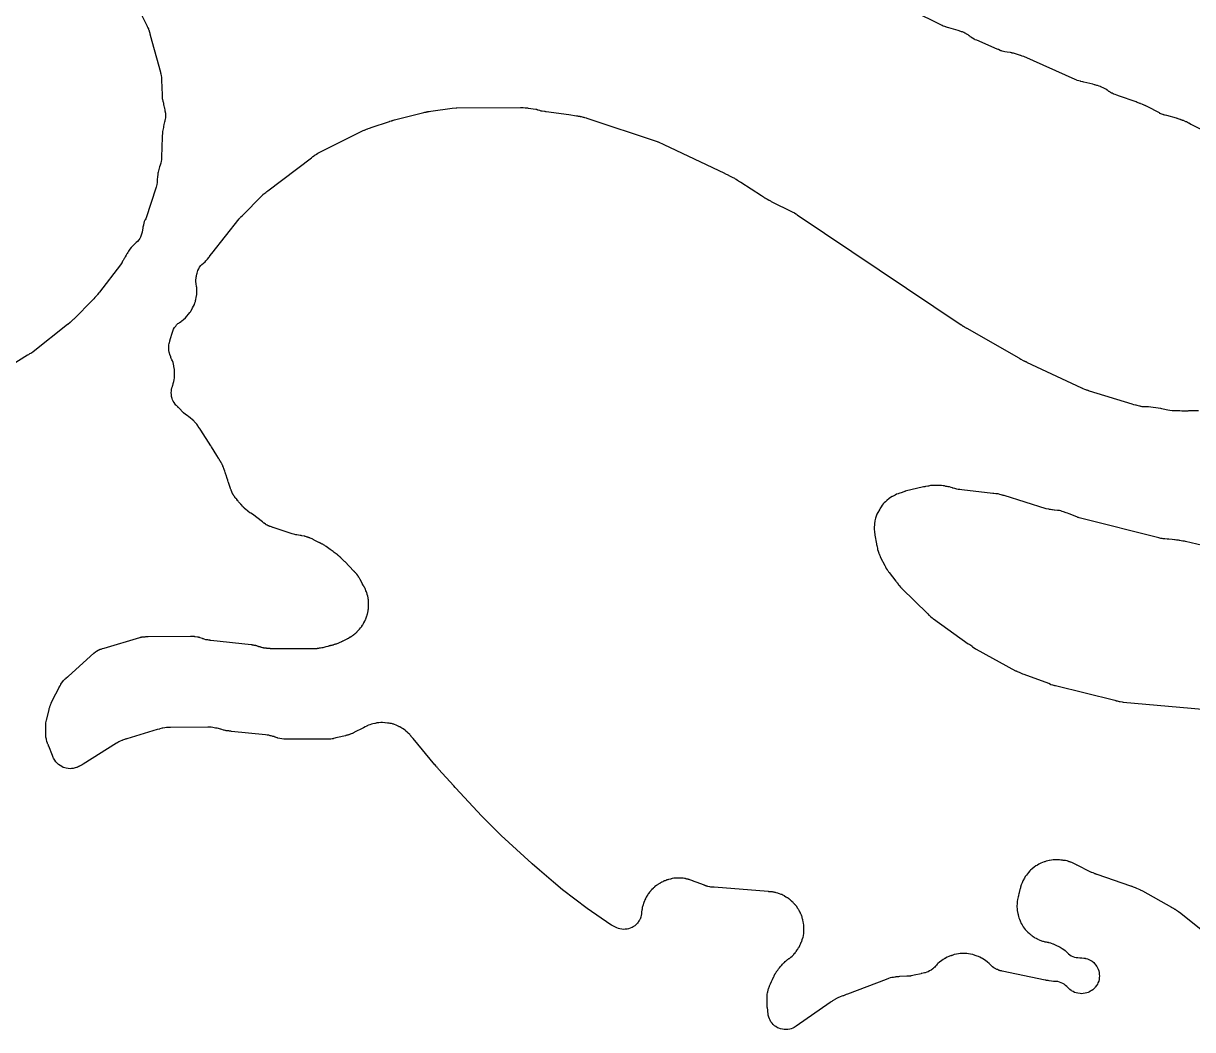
# Model space of a CAD drawing. Header units: millimetres. Extents: x 0 to 300, y 0 to 300.
# Drawn here: x 71.3 to 150, y 142.5 to 210.2 of the extents above; entities that cross this region are included whole.
import ezdxf

# ---------------------------------------------------------------- set-up
doc = ezdxf.new("R2010")
doc.units = ezdxf.units.MM
doc.layers.add('CUT', color=7, linetype='CONTINUOUS')

msp = doc.modelspace()

# ---------------------------------------------------------------- linework, layer by layer
at = {"layer": 'CUT'}
for points in [[(78.43, 212.5), (79.62, 210.07), (79.63, 210.06), (79.64, 210.05), (79.66, 210), (79.67, 209.97), (79.68, 209.95), (79.68, 209.94), (79.71, 209.88), (79.72, 209.85), (79.73, 209.83), (79.74, 209.81), (79.79, 209.66), (79.79, 209.65), (79.79, 209.63), (79.8, 209.62), (79.8, 209.6), (79.81, 209.58), (79.81, 209.57), (79.82, 209.52), (79.83, 209.49), (79.84, 209.46), (80.52, 206.96), (80.52, 206.95), (80.53, 206.92), (80.54, 206.85), (80.58, 206.71), (80.59, 206.62), (80.6, 206.47), (80.6, 206.42), (80.64, 205.44), (80.64, 205.37), (80.65, 205.2), (80.66, 205.13), (80.69, 205.01), (80.69, 204.98), (80.7, 204.96), (80.72, 204.85), (80.72, 204.84), (80.73, 204.83), (80.73, 204.81), (80.74, 204.77), (80.75, 204.73), (80.76, 204.72), (80.76, 204.7), (80.78, 204.6), (80.79, 204.56), (80.83, 204.39), (80.83, 204.36), (80.86, 204.21), (80.87, 204.07), (80.87, 204.05), (80.86, 203.91), (80.84, 203.78), (80.83, 203.73), (80.82, 203.71), (80.81, 203.65), (80.8, 203.62), (80.78, 203.54), (80.78, 203.53), (80.76, 203.45), (80.73, 203.31), (80.73, 203.26), (80.73, 203.24), (80.69, 203.06), (80.67, 202.96), (80.67, 202.87), (80.67, 202.85), (80.67, 202.83), (80.65, 202.68), (80.64, 202.59), (80.6, 201.25), (80.6, 201.21), (80.6, 201.18), (80.59, 201.06), (80.58, 200.96), (80.55, 200.84), (80.5, 200.7), (80.5, 200.69), (80.49, 200.66), (80.46, 200.58), (80.41, 200.42), (80.37, 200.24), (80.36, 200.17), (80.35, 200.11), (80.35, 200.1), (80.34, 200.04), (80.33, 199.94), (80.32, 199.9), (80.31, 199.75), (80.31, 199.67), (80.31, 199.62), (80.31, 199.54), (80.28, 199.4), (80.24, 199.22), (80.23, 199.21), (79.53, 197.09), (79.49, 197.01), (79.48, 197), (79.44, 196.9), (79.41, 196.79), (79.39, 196.69), (79.39, 196.67), (79.35, 196.52), (79.34, 196.48), (79.31, 196.33), (79.3, 196.21), (79.3, 196.2), (79.28, 196.12), (79.23, 195.98), (79.18, 195.85), (79.14, 195.77), (79.06, 195.67), (78.97, 195.56), (78.9, 195.49), (78.81, 195.41), (78.8, 195.41), (78.76, 195.36), (78.72, 195.32), (78.61, 195.2), (78.56, 195.15), (78.47, 195.04), (78.37, 194.9), (78.33, 194.82), (78.32, 194.82), (78.28, 194.75), (78.26, 194.72), (78.24, 194.68), (78.22, 194.65), (78.15, 194.53), (78.12, 194.47), (78.1, 194.44), (78.09, 194.42), (78.04, 194.33), (78.01, 194.28), (77.99, 194.25), (77.98, 194.23), (77.94, 194.16), (77.94, 194.15), (77.92, 194.12), (77.84, 194), (76.42, 192.14), (76.39, 192.11), (76.38, 192.1), (76.29, 192), (76.26, 191.95), (76.21, 191.9), (76.15, 191.84), (76.1, 191.78), (76.03, 191.7), (75.97, 191.64), (74.69, 190.34), (74.65, 190.3), (74.6, 190.26), (74.56, 190.22), (74.54, 190.2), (74.53, 190.19), (74.5, 190.16), (74.45, 190.11), (74.29, 189.98), (74.27, 189.97), (71.96, 188.14), (71.84, 188.05), (71.72, 187.99), (71.64, 187.94), (71.58, 187.9), (69.32, 186.5)], [(151.26, 202.76), (149.91, 203.43), (149.88, 203.45), (149.85, 203.47), (149.75, 203.53), (149.72, 203.54), (149.71, 203.55), (149.65, 203.57), (149.59, 203.61), (149.57, 203.62), (149.55, 203.63), (149.39, 203.7), (149.36, 203.71), (149.34, 203.72), (149.31, 203.72), (149.29, 203.73), (149.28, 203.74), (149.22, 203.76), (149.21, 203.76), (149.19, 203.77), (149.17, 203.78), (149.16, 203.78), (149.03, 203.83), (148.98, 203.84), (148.95, 203.85), (148.92, 203.86), (148.91, 203.86), (148.26, 204.05), (148.16, 204.08), (148.14, 204.08), (148.06, 204.1), (148.05, 204.1), (148.02, 204.11), (147.99, 204.12), (147.93, 204.14), (147.8, 204.19), (147.79, 204.2), (147.76, 204.22), (146.94, 204.65), (146.85, 204.69), (146.83, 204.7), (146.81, 204.71), (146.79, 204.72), (146.78, 204.72), (146.7, 204.76), (146.63, 204.79), (146.6, 204.81), (146.5, 204.84), (146.49, 204.85), (146.44, 204.86), (146.4, 204.88), (146.33, 204.91), (146.29, 204.92), (146.26, 204.93), (146.19, 204.96), (145.01, 205.38), (144.96, 205.39), (144.9, 205.42), (144.79, 205.47), (144.69, 205.49), (144.67, 205.5), (144.66, 205.5), (144.59, 205.54), (144.56, 205.55), (144.54, 205.56), (144.53, 205.56), (144.48, 205.59), (144.46, 205.61), (144.43, 205.63), (144.42, 205.64), (144.39, 205.66), (144.38, 205.66), (144.36, 205.67), (144.34, 205.69), (144.33, 205.69), (144.32, 205.7), (144.26, 205.75), (144.25, 205.75), (144.22, 205.78), (144.15, 205.82), (144.11, 205.84), (144.07, 205.87), (143.97, 205.92), (143.92, 205.94), (143.9, 205.95), (143.88, 205.96), (143.83, 205.98), (143.8, 206), (143.7, 206.03), (143.6, 206.06), (143.56, 206.06), (143.41, 206.11), (143.39, 206.12), (143.29, 206.15), (142.67, 206.3), (142.6, 206.31), (142.48, 206.34), (142.45, 206.35), (142.44, 206.35), (142.35, 206.38), (142.24, 206.41), (142.2, 206.42), (142.1, 206.47), (138.63, 208.01), (138.52, 208.05), (138.49, 208.06), (138.43, 208.08), (138.41, 208.09), (138.22, 208.15), (138.08, 208.2), (137.95, 208.24), (137.9, 208.25), (137.89, 208.25), (137.87, 208.25), (137.86, 208.25), (137.83, 208.26), (137.82, 208.26), (137.75, 208.28), (137.51, 208.31), (137.36, 208.34), (137.28, 208.36), (137.27, 208.36), (137.17, 208.38), (137.14, 208.39), (137.11, 208.4), (137.1, 208.4), (137.09, 208.41), (137.05, 208.43), (136.94, 208.48), (136.91, 208.49), (136.84, 208.52), (135.47, 209.11), (135.37, 209.15), (135.33, 209.17), (135.31, 209.18), (135.29, 209.19), (135.19, 209.25), (135.08, 209.32), (135.06, 209.33), (135.02, 209.37), (134.98, 209.4), (134.96, 209.41), (134.9, 209.47), (134.81, 209.52), (134.79, 209.53), (134.74, 209.56), (134.7, 209.58), (134.68, 209.59), (134.66, 209.6), (134.6, 209.63), (134.5, 209.67), (134.45, 209.69), (134.4, 209.71), (134.23, 209.76), (134.21, 209.77), (134.06, 209.82), (133.59, 209.94), (133.5, 209.97), (133.44, 209.99), (133.4, 210.01), (133.39, 210.01), (133.37, 210.02), (133.32, 210.04), (133.23, 210.07), (133.22, 210.07), (133.14, 210.11), (126.93, 213.21)], [(150.8, 149.02), (149.2, 150.31), (149.12, 150.37), (149.1, 150.38), (149.09, 150.39), (149.04, 150.43), (148.99, 150.47), (148.92, 150.52), (148.86, 150.56), (148.84, 150.57), (148.83, 150.58), (148.81, 150.59), (148.79, 150.6), (148.78, 150.6), (148.76, 150.62), (148.75, 150.62), (148.71, 150.64), (148.68, 150.66), (148.66, 150.67), (148.63, 150.69), (148.61, 150.7), (148.59, 150.71), (146.64, 151.81), (146.5, 151.88), (146.46, 151.9), (146.36, 151.95), (146.25, 152), (146.15, 152.04), (146.08, 152.07), (146.02, 152.09), (146.01, 152.09), (145.98, 152.1), (145.94, 152.12), (145.91, 152.13), (145.87, 152.15), (145.86, 152.15), (145.84, 152.16), (143.57, 152.93), (143.56, 152.93), (143.5, 152.95), (143.47, 152.96), (143.46, 152.97), (143.41, 152.99), (143.4, 153), (143.34, 153.02), (143.31, 153.04), (143.21, 153.07), (143.2, 153.07), (143.1, 153.12), (142.22, 153.57), (142.21, 153.57), (142.19, 153.58), (142.09, 153.64), (141.97, 153.69), (141.86, 153.74), (141.78, 153.77), (141.76, 153.78), (141.75, 153.78), (141.69, 153.8), (141.66, 153.81), (141.65, 153.82), (141.55, 153.85), (141.44, 153.87), (141.42, 153.87), (141.37, 153.88), (141.33, 153.88), (141.31, 153.88), (141.3, 153.88), (141.29, 153.88), (141.25, 153.9), (141.14, 153.91), (141.03, 153.92), (140.97, 153.92), (140.91, 153.92), (140.89, 153.92), (140.81, 153.93), (140.75, 153.93), (140.74, 153.93), (140.62, 153.92), (140.5, 153.9), (140.36, 153.87), (140.35, 153.87), (140.25, 153.86), (140.14, 153.83), (140.05, 153.8), (140.04, 153.8), (140.01, 153.79), (139.9, 153.75), (139.78, 153.7), (139.66, 153.64), (139.55, 153.57), (139.51, 153.55), (139.44, 153.51), (139.34, 153.44), (139.19, 153.32), (139.09, 153.23), (139.05, 153.19), (138.95, 153.08), (138.81, 152.9), (138.74, 152.8), (138.69, 152.7), (138.68, 152.69), (138.58, 152.51), (138.52, 152.38), (138.47, 152.25), (138.42, 152.08), (138.41, 152.03), (138.39, 151.97), (138.39, 151.96), (138.38, 151.93), (138.33, 151.72), (138.33, 151.71), (138.3, 151.63), (138.28, 151.54), (138.27, 151.47), (138.26, 151.45), (138.25, 151.43), (138.21, 151.26), (138.19, 151.12), (138.18, 151.02), (138.18, 150.98), (138.18, 150.96), (138.17, 150.82), (138.17, 150.76), (138.17, 150.75), (138.18, 150.63), (138.19, 150.51), (138.23, 150.31), (138.24, 150.28), (138.25, 150.26), (138.25, 150.23), (138.28, 150.11), (138.31, 150.02), (138.33, 149.98), (138.34, 149.93), (138.39, 149.81), (138.47, 149.64), (138.52, 149.55), (138.55, 149.5), (138.58, 149.46), (138.6, 149.42), (138.67, 149.32), (138.74, 149.23), (138.84, 149.12), (138.91, 149.05), (139.01, 148.96), (139.12, 148.88), (139.16, 148.84), (139.21, 148.8), (139.34, 148.71), (139.39, 148.68), (139.47, 148.64), (139.49, 148.63), (139.55, 148.6), (139.57, 148.59), (139.67, 148.54), (139.83, 148.47), (139.89, 148.45), (139.95, 148.44), (140.01, 148.42), (140.06, 148.41), (140.11, 148.4), (140.14, 148.4), (140.2, 148.39), (140.21, 148.39), (140.22, 148.38), (140.23, 148.38), (140.24, 148.38), (140.26, 148.37), (140.28, 148.37), (140.29, 148.37), (140.29, 148.36), (140.3, 148.36), (140.34, 148.35), (140.45, 148.33), (140.46, 148.32), (140.47, 148.32), (140.48, 148.32), (140.49, 148.31), (140.59, 148.27), (140.61, 148.26), (140.65, 148.25), (140.74, 148.21), (140.75, 148.2), (141.09, 148.04), (141.23, 147.96), (141.33, 147.89), (141.42, 147.82), (141.55, 147.68), (141.64, 147.6), (141.73, 147.53), (141.83, 147.47), (141.94, 147.42), (142.05, 147.38), (142.17, 147.35), (142.28, 147.34), (142.4, 147.33), (142.54, 147.33), (142.67, 147.31), (142.78, 147.3), (142.8, 147.29), (142.82, 147.29), (142.92, 147.25), (143.05, 147.2), (143.14, 147.15), (143.23, 147.09), (143.34, 147.01), (143.4, 146.95), (143.47, 146.86), (143.56, 146.74), (143.6, 146.66), (143.64, 146.56), (143.68, 146.44), (143.71, 146.33), (143.72, 146.21), (143.73, 146.11), (143.72, 145.98), (143.7, 145.86), (143.68, 145.76), (143.63, 145.64), (143.59, 145.55), (143.53, 145.46), (143.45, 145.34), (143.42, 145.31), (143.38, 145.27), (143.37, 145.26), (143.28, 145.18), (143.27, 145.17), (143.25, 145.15), (143.21, 145.13), (143.2, 145.13), (143.19, 145.12), (143.18, 145.12), (143.13, 145.09), (143.09, 145.07), (143.08, 145.06), (143.05, 145.04), (143.03, 145.03), (143.01, 145.02), (142.98, 145), (142.97, 145), (142.89, 144.97), (142.76, 144.94), (142.63, 144.92), (142.52, 144.91), (142.42, 144.92), (142.28, 144.94), (142.16, 144.97), (142.06, 145), (141.96, 145.05), (141.85, 145.11), (141.83, 145.12), (141.74, 145.19), (141.64, 145.29), (141.54, 145.39), (141.45, 145.47), (141.36, 145.54), (141.26, 145.6), (141.15, 145.65), (141.04, 145.69), (140.92, 145.72), (140.81, 145.73), (140.69, 145.74), (140.63, 145.74), (140.5, 145.75), (140.35, 145.77), (140.27, 145.79), (140.24, 145.79), (140.23, 145.79), (140.2, 145.8), (140.17, 145.8), (140.12, 145.81), (140.08, 145.82), (140.07, 145.82), (137.19, 146.42), (137.13, 146.44), (137.12, 146.44), (137.04, 146.46), (137.02, 146.47), (136.98, 146.48), (136.94, 146.5), (136.87, 146.53), (136.83, 146.54), (136.78, 146.56), (136.77, 146.57), (136.75, 146.58), (136.7, 146.6), (136.63, 146.65), (136.53, 146.72), (136.41, 146.82), (136.3, 146.94), (136.19, 147.03), (136.05, 147.14), (135.95, 147.21), (135.85, 147.27), (135.78, 147.31), (135.67, 147.37), (135.59, 147.41), (135.5, 147.44), (135.36, 147.49), (135.2, 147.54), (135.05, 147.57), (134.92, 147.59), (134.8, 147.61), (134.67, 147.62), (134.49, 147.62), (134.36, 147.61), (134.24, 147.59), (134.11, 147.57), (133.96, 147.54), (133.87, 147.51), (133.82, 147.49), (133.77, 147.48), (133.74, 147.47), (133.71, 147.46), (133.64, 147.43), (133.6, 147.42), (133.49, 147.37), (133.36, 147.3), (133.34, 147.29), (133.33, 147.28), (133.3, 147.27), (133.26, 147.24), (133.2, 147.21), (133.11, 147.14), (132.97, 147.03), (132.86, 146.94), (132.81, 146.89), (132.75, 146.82), (132.7, 146.76), (132.65, 146.7), (132.64, 146.69), (132.59, 146.65), (132.58, 146.64), (132.51, 146.58), (132.41, 146.5), (132.3, 146.44), (132.21, 146.39), (132.1, 146.35), (132, 146.32), (131.95, 146.31), (131.78, 146.27), (131.75, 146.26), (131.74, 146.26), (131.72, 146.25), (131.26, 146.15), (131.08, 146.11), (131.05, 146.11), (131.04, 146.11), (131.01, 146.1), (130.96, 146.1), (130.9, 146.09), (130.84, 146.09), (130.81, 146.08), (130.79, 146.08), (130.76, 146.08), (130.27, 146.06), (130.21, 146.05), (130.2, 146.05), (130.19, 146.05), (130.16, 146.05), (130.11, 146.04), (130.1, 146.04), (130.09, 146.04), (130.07, 146.04), (130.03, 146.04), (129.98, 146.03), (129.95, 146.03), (129.87, 146.01), (129.85, 146.01), (129.81, 146), (129.76, 146), (129.64, 145.97), (129.53, 145.93), (129.38, 145.87), (126.76, 144.88), (126.68, 144.85), (126.63, 144.83), (126.6, 144.82), (126.49, 144.77), (126.48, 144.77), (126.45, 144.76), (126.4, 144.74), (126.28, 144.69), (126.24, 144.68), (126.17, 144.65), (126.11, 144.63), (126.07, 144.6), (126.02, 144.58), (125.99, 144.56), (125.96, 144.55), (125.8, 144.45), (125.77, 144.43), (125.74, 144.41), (125.72, 144.39), (125.71, 144.38), (125.68, 144.37), (125.61, 144.32), (123.31, 142.72), (123.19, 142.64), (123.09, 142.59), (122.97, 142.54), (122.88, 142.52), (122.75, 142.5), (122.62, 142.49), (122.5, 142.5), (122.4, 142.51), (122.27, 142.55), (122.15, 142.58), (122.06, 142.62), (121.95, 142.69), (121.86, 142.75), (121.77, 142.83), (121.69, 142.92), (121.62, 143.02), (121.56, 143.12), (121.51, 143.22), (121.47, 143.34), (121.43, 143.47), (121.42, 143.58), (121.41, 143.68), (121.41, 143.69), (121.41, 143.7), (121.41, 143.74), (121.4, 143.85), (121.39, 143.9), (121.38, 143.96), (121.38, 143.97), (121.37, 143.98), (121.37, 143.99), (121.37, 144.01), (121.37, 144.02), (121.36, 144.08), (121.36, 144.09), (121.36, 144.12), (121.36, 144.14), (121.36, 144.18), (121.36, 144.23), (121.36, 144.24), (121.36, 144.26), (121.36, 144.29), (121.36, 144.3), (121.36, 144.61), (121.36, 144.68), (121.36, 144.69), (121.36, 144.72), (121.36, 144.73), (121.36, 144.74), (121.36, 144.75), (121.36, 144.79), (121.36, 144.81), (121.36, 144.82), (121.37, 144.83), (121.37, 144.85), (121.39, 144.99), (121.4, 145.02), (121.43, 145.16), (121.43, 145.17), (121.43, 145.18), (121.44, 145.19), (121.44, 145.2), (121.45, 145.23), (121.45, 145.24), (121.45, 145.25), (121.45, 145.26), (121.47, 145.28), (121.47, 145.29), (121.48, 145.31), (121.49, 145.34), (121.5, 145.36), (121.5, 145.37), (121.5, 145.38), (121.51, 145.4), (121.53, 145.44), (121.53, 145.45), (121.57, 145.53), (121.59, 145.57), (121.66, 145.72), (121.71, 145.83), (121.72, 145.86), (121.73, 145.89), (121.74, 145.91), (121.75, 145.92), (121.81, 146.07), (121.83, 146.1), (121.84, 146.12), (121.84, 146.13), (121.86, 146.15), (121.86, 146.16), (121.86, 146.17), (121.87, 146.18), (121.89, 146.21), (121.89, 146.22), (121.9, 146.23), (121.9, 146.24), (121.91, 146.26), (121.92, 146.27), (121.92, 146.28), (121.94, 146.31), (121.98, 146.37), (121.99, 146.39), (121.99, 146.4), (122.01, 146.43), (122.03, 146.45), (122.03, 146.46), (122.05, 146.48), (122.07, 146.5), (122.13, 146.58), (122.14, 146.6), (122.19, 146.65), (122.24, 146.71), (122.26, 146.74), (122.3, 146.79), (122.32, 146.81), (122.32, 146.82), (122.34, 146.84), (122.39, 146.89), (122.4, 146.9), (122.42, 146.91), (122.47, 146.97), (122.5, 147), (122.51, 147.01), (122.53, 147.02), (122.58, 147.07), (122.6, 147.09), (122.61, 147.1), (122.61, 147.11), (122.62, 147.11), (122.63, 147.12), (122.64, 147.13), (122.68, 147.16), (122.7, 147.18), (122.71, 147.19), (122.75, 147.22), (122.76, 147.23), (122.78, 147.24), (122.79, 147.25), (122.82, 147.27), (122.85, 147.29), (122.86, 147.29), (122.95, 147.36), (123.04, 147.44), (123.07, 147.47), (123.15, 147.56), (123.16, 147.57), (123.18, 147.59), (123.18, 147.6), (123.19, 147.61), (123.26, 147.68), (123.27, 147.7), (123.34, 147.78), (123.34, 147.79), (123.41, 147.88), (123.41, 147.89), (123.42, 147.91), (123.43, 147.92), (123.46, 147.98), (123.47, 147.99), (123.48, 147.99), (123.48, 148), (123.48, 148.01), (123.49, 148.03), (123.51, 148.05), (123.52, 148.06), (123.53, 148.08), (123.54, 148.1), (123.56, 148.14), (123.56, 148.15), (123.57, 148.17), (123.59, 148.21), (123.6, 148.24), (123.64, 148.32), (123.66, 148.38), (123.67, 148.39), (123.68, 148.4), (123.68, 148.41), (123.69, 148.43), (123.7, 148.46), (123.7, 148.47), (123.7, 148.48), (123.71, 148.52), (123.73, 148.56), (123.73, 148.57), (123.73, 148.58), (123.74, 148.59), (123.75, 148.61), (123.78, 148.71), (123.8, 148.8), (123.83, 148.99), (123.84, 149.09), (123.84, 149.18), (123.84, 149.28), (123.84, 149.34), (123.84, 149.4), (123.84, 149.44), (123.83, 149.5), (123.83, 149.52), (123.83, 149.53), (123.82, 149.54), (123.81, 149.64), (123.79, 149.76), (123.79, 149.77), (123.77, 149.86), (123.77, 149.88), (123.75, 149.94), (123.73, 149.99), (123.73, 150), (123.73, 150.01), (123.73, 150.02), (123.71, 150.09), (123.7, 150.12), (123.67, 150.19), (123.65, 150.24), (123.63, 150.29), (123.62, 150.31), (123.61, 150.32), (123.6, 150.34), (123.58, 150.39), (123.57, 150.4), (123.57, 150.41), (123.55, 150.46), (123.54, 150.47), (123.53, 150.48), (123.52, 150.49), (123.51, 150.51), (123.49, 150.55), (123.49, 150.56), (123.48, 150.58), (123.45, 150.62), (123.43, 150.65), (123.42, 150.67), (123.41, 150.68), (123.39, 150.71), (123.35, 150.77), (123.31, 150.83), (123.28, 150.86), (123.28, 150.87), (123.26, 150.89), (123.25, 150.9), (123.24, 150.9), (123.23, 150.91), (123.21, 150.94), (123.21, 150.95), (123.2, 150.96), (123.19, 150.96), (123.14, 151.01), (123.11, 151.05), (123.05, 151.1), (123.04, 151.11), (123.04, 151.12), (123.03, 151.13), (123.02, 151.13), (123.01, 151.14), (123, 151.15), (122.95, 151.19), (122.93, 151.21), (122.87, 151.26), (122.84, 151.29), (122.79, 151.32), (122.73, 151.36), (122.71, 151.37), (122.69, 151.38), (122.63, 151.42), (122.54, 151.47), (122.52, 151.49), (122.42, 151.54), (122.41, 151.55), (122.34, 151.58), (122.32, 151.59), (122.3, 151.59), (122.19, 151.63), (122.13, 151.65), (122.09, 151.67), (122.07, 151.68), (121.96, 151.71), (121.92, 151.72), (121.9, 151.72), (121.89, 151.72), (121.88, 151.73), (121.87, 151.73), (121.84, 151.74), (121.81, 151.74), (121.79, 151.74), (121.78, 151.75), (121.77, 151.75), (121.76, 151.75), (121.72, 151.76), (121.65, 151.77), (121.61, 151.77), (121.58, 151.77), (121.57, 151.78), (121.56, 151.78), (121.52, 151.78), (121.51, 151.78), (121.5, 151.78), (121.48, 151.78), (121.47, 151.78), (121.46, 151.79), (121.44, 151.79), (117.8, 152.08), (117.7, 152.08), (117.69, 152.08), (117.68, 152.08), (117.65, 152.08), (117.64, 152.08), (117.63, 152.09), (117.59, 152.09), (117.58, 152.09), (117.5, 152.1), (117.48, 152.1), (117.37, 152.13), (117.32, 152.14), (117.32, 152.15), (117.3, 152.15), (117.29, 152.15), (117.28, 152.15), (117.27, 152.16), (117.25, 152.17), (117.24, 152.17), (117.23, 152.17), (117.22, 152.18), (117.21, 152.18), (117.19, 152.19), (117.18, 152.19), (117.17, 152.19), (117.14, 152.2), (117.14, 152.21), (116.83, 152.33), (116.77, 152.35), (116.72, 152.37), (116.46, 152.47), (116.35, 152.51), (116.35, 152.52), (116.34, 152.52), (116.33, 152.52), (116.3, 152.53), (116.15, 152.58), (116.11, 152.59), (116.08, 152.6), (116.06, 152.61), (116.04, 152.62), (116.02, 152.62), (116.01, 152.62), (115.96, 152.63), (115.92, 152.64), (115.87, 152.65), (115.86, 152.66), (115.85, 152.66), (115.81, 152.67), (115.72, 152.68), (115.7, 152.68), (115.68, 152.68), (115.57, 152.69), (115.52, 152.69), (115.5, 152.69), (115.48, 152.7), (115.44, 152.7), (115.33, 152.7), (115.2, 152.69), (115.09, 152.68), (114.96, 152.66), (114.93, 152.65), (114.9, 152.64), (114.85, 152.63), (114.73, 152.6), (114.67, 152.58), (114.64, 152.57), (114.63, 152.57), (114.62, 152.57), (114.59, 152.56), (114.56, 152.55), (114.54, 152.54), (114.5, 152.52), (114.44, 152.5), (114.41, 152.49), (114.39, 152.48), (114.33, 152.45), (114.28, 152.43), (114.25, 152.41), (114.22, 152.39), (114.18, 152.37), (114.13, 152.34), (114.11, 152.33), (114.07, 152.31), (114.06, 152.3), (114.04, 152.29), (114.01, 152.27), (114, 152.26), (113.98, 152.24), (113.93, 152.21), (113.92, 152.2), (113.91, 152.2), (113.91, 152.19), (113.9, 152.19), (113.89, 152.18), (113.87, 152.17), (113.79, 152.1), (113.78, 152.09), (113.77, 152.08), (113.75, 152.07), (113.72, 152.04), (113.69, 152.01), (113.68, 152), (113.61, 151.93), (113.6, 151.92), (113.6, 151.91), (113.58, 151.9), (113.55, 151.87), (113.54, 151.85), (113.53, 151.84), (113.52, 151.83), (113.51, 151.82), (113.45, 151.75), (113.4, 151.69), (113.4, 151.68), (113.38, 151.65), (113.37, 151.64), (113.36, 151.63), (113.34, 151.6), (113.32, 151.57), (113.31, 151.55), (113.31, 151.54), (113.25, 151.45), (113.24, 151.43), (113.23, 151.41), (113.22, 151.4), (113.19, 151.35), (113.18, 151.32), (113.17, 151.29), (113.14, 151.23), (113.13, 151.2), (113.11, 151.16), (113.1, 151.15), (113.09, 151.13), (113.09, 151.12), (113.09, 151.11), (113.08, 151.09), (113.07, 151.08), (113.06, 151.05), (113.06, 151.04), (113.06, 151.03), (113.05, 151.01), (113.03, 150.95), (113.02, 150.91), (113.01, 150.9), (112.99, 150.83), (112.98, 150.78), (112.96, 150.71), (112.96, 150.69), (112.96, 150.68), (112.95, 150.67), (112.95, 150.65), (112.94, 150.6), (112.94, 150.58), (112.93, 150.55), (112.93, 150.54), (112.93, 150.53), (112.91, 150.42), (112.9, 150.3), (112.9, 150.27), (112.9, 150.26), (112.9, 150.24), (112.88, 150.19), (112.85, 150.06), (112.85, 150.04), (112.84, 150.01), (112.83, 149.98), (112.82, 149.96), (112.82, 149.95), (112.81, 149.94), (112.77, 149.87), (112.75, 149.83), (112.7, 149.76), (112.68, 149.73), (112.64, 149.67), (112.63, 149.66), (112.55, 149.58), (112.49, 149.52), (112.46, 149.49), (112.45, 149.49), (112.37, 149.43), (112.34, 149.41), (112.28, 149.37), (112.25, 149.36), (112.14, 149.32), (112.04, 149.28), (112.03, 149.28), (111.93, 149.26), (111.8, 149.25), (111.68, 149.24), (111.58, 149.25), (111.44, 149.27), (111.35, 149.3), (111.24, 149.34), (111.1, 149.41), (110.93, 149.5), (110.9, 149.52), (110.89, 149.52), (110.84, 149.55), (109.24, 150.65), (107.58, 151.9), (106.98, 152.41), (106.05, 153.22), (105.55, 153.65), (105.52, 153.68), (103.46, 155.57), (103.43, 155.59), (103.4, 155.62), (103.37, 155.65), (103.34, 155.68), (102.13, 156.89), (100.41, 158.75), (100.37, 158.8), (100.27, 158.9), (99.25, 160.03), (99.21, 160.08), (99.18, 160.11), (99.14, 160.16), (99.13, 160.17), (99.11, 160.19), (99.08, 160.23), (99.01, 160.31), (99, 160.32), (97.53, 162.1), (97.49, 162.14), (97.45, 162.19), (97.43, 162.21), (97.41, 162.23), (97.4, 162.24), (97.39, 162.26), (97.36, 162.29), (97.34, 162.31), (97.3, 162.36), (97.21, 162.45), (97.14, 162.52), (97.05, 162.59), (97.01, 162.63), (96.96, 162.67), (96.87, 162.74), (96.77, 162.8), (96.64, 162.87), (96.6, 162.89), (96.58, 162.9), (96.48, 162.95), (96.44, 162.97), (96.4, 162.99), (96.29, 163.04), (96.24, 163.05), (96.19, 163.07), (96.14, 163.08), (96.08, 163.1), (96.06, 163.1), (96.03, 163.11), (96, 163.11), (95.99, 163.11), (95.92, 163.12), (95.85, 163.13), (95.81, 163.13), (95.64, 163.15), (95.62, 163.16), (95.48, 163.17), (95.39, 163.17), (95.36, 163.17), (95.23, 163.16), (95.13, 163.14), (95.1, 163.14), (95.04, 163.13), (94.98, 163.11), (94.95, 163.11), (94.83, 163.09), (94.72, 163.06), (94.62, 163.02), (94.54, 162.99), (94.42, 162.94), (94.41, 162.93), (94.31, 162.88), (94.19, 162.82), (94.15, 162.8), (94.14, 162.8), (93.59, 162.51), (93.56, 162.49), (93.53, 162.48), (93.49, 162.46), (93.45, 162.44), (93.44, 162.44), (93.43, 162.43), (93.36, 162.41), (93.35, 162.4), (93.33, 162.39), (93.32, 162.39), (93.24, 162.36), (93.2, 162.34), (93.19, 162.34), (93.14, 162.32), (93.1, 162.31), (93.09, 162.31), (93.08, 162.31), (93.03, 162.29), (93.01, 162.29), (92.98, 162.28), (92.45, 162.16), (92.33, 162.13), (92.27, 162.11), (92.18, 162.09), (92.14, 162.08), (92.09, 162.07), (92, 162.06), (91.87, 162.05), (88.84, 162.06), (88.83, 162.06), (88.69, 162.07), (88.56, 162.09), (88.43, 162.12), (88.41, 162.13), (88.4, 162.13), (88.39, 162.13), (88.32, 162.16), (88.31, 162.17), (88.28, 162.18), (88.27, 162.18), (88.25, 162.19), (88.2, 162.21), (88.17, 162.22), (88.15, 162.22), (88.09, 162.24), (88.05, 162.25), (87.97, 162.27), (87.96, 162.27), (87.93, 162.28), (87.91, 162.28), (87.81, 162.31), (87.7, 162.32), (87.6, 162.33), (85.31, 162.57), (85.26, 162.58), (85.17, 162.59), (85.13, 162.6), (85.04, 162.61), (85.02, 162.61), (85, 162.62), (84.95, 162.62), (84.9, 162.63), (84.89, 162.63), (84.82, 162.65), (84.8, 162.65), (84.78, 162.66), (84.66, 162.69), (84.59, 162.72), (84.56, 162.73), (84.44, 162.76), (84.34, 162.78), (84.31, 162.78), (84.24, 162.8), (84.15, 162.82), (84.06, 162.84), (83.95, 162.85), (83.94, 162.85), (83.82, 162.86), (83.71, 162.86), (81.2, 162.84), (81.07, 162.84), (80.94, 162.83), (80.82, 162.81), (80.68, 162.78), (80.65, 162.78), (80.48, 162.74), (80.46, 162.73), (80.31, 162.7), (78.26, 162.08), (78.23, 162.07), (78.2, 162.06), (78.16, 162.05), (78.1, 162.03), (77.98, 161.98), (77.94, 161.96), (77.92, 161.95), (77.82, 161.91), (77.72, 161.86), (77.66, 161.82), (77.62, 161.8), (77.59, 161.78), (77.56, 161.77), (75.33, 160.37), (75.32, 160.37), (75.26, 160.33), (75.25, 160.33), (75.13, 160.26), (75.12, 160.25), (75.08, 160.23), (75.06, 160.22), (75.03, 160.2), (75.02, 160.2), (74.98, 160.18), (74.94, 160.16), (74.93, 160.16), (74.92, 160.16), (74.91, 160.15), (74.9, 160.15), (74.88, 160.14), (74.78, 160.11), (74.66, 160.08), (74.54, 160.07), (74.44, 160.06), (74.31, 160.07), (74.19, 160.09), (74.09, 160.11), (73.98, 160.15), (73.89, 160.2), (73.78, 160.27), (73.67, 160.34), (73.61, 160.39), (73.6, 160.41), (73.59, 160.42), (73.58, 160.43), (73.57, 160.44), (73.49, 160.53), (73.41, 160.64), (73.33, 160.78), (73.31, 160.82), (73.25, 160.95), (73.01, 161.57), (73, 161.58), (72.99, 161.63), (72.98, 161.64), (72.96, 161.68), (72.95, 161.71), (72.93, 161.76), (72.92, 161.78), (72.88, 161.9), (72.85, 162.03), (72.85, 162.04), (72.82, 162.18), (72.82, 162.28), (72.82, 162.34), (72.82, 162.4), (72.8, 162.8), (72.8, 162.9), (72.81, 162.96), (72.82, 163.06), (72.82, 163.16), (72.85, 163.33), (73.03, 164.02), (73.04, 164.09), (73.04, 164.11), (73.07, 164.2), (73.07, 164.22), (73.07, 164.23), (73.08, 164.24), (73.08, 164.25), (73.1, 164.29), (73.12, 164.34), (73.12, 164.35), (73.17, 164.46), (73.17, 164.47), (73.18, 164.49), (73.2, 164.52), (73.26, 164.67), (73.7, 165.53), (73.71, 165.54), (73.77, 165.64), (73.82, 165.74), (73.83, 165.76), (73.87, 165.83), (73.95, 165.94), (74, 166), (74.06, 166.06), (74.09, 166.08), (74.1, 166.09), (74.11, 166.11), (74.12, 166.12), (74.18, 166.16), (74.19, 166.17), (74.24, 166.22), (74.27, 166.24), (74.28, 166.25), (74.32, 166.29), (74.33, 166.3), (76.04, 167.84), (76.16, 167.94), (76.23, 167.98), (76.33, 168.04), (76.37, 168.06), (76.39, 168.07), (76.41, 168.08), (76.43, 168.08), (76.44, 168.09), (76.45, 168.09), (76.46, 168.1), (76.47, 168.1), (76.48, 168.1), (76.49, 168.11), (76.5, 168.11), (76.52, 168.12), (76.54, 168.12), (76.62, 168.15), (76.73, 168.18), (79.13, 168.89), (79.16, 168.9), (79.17, 168.9), (79.18, 168.91), (79.21, 168.92), (79.22, 168.92), (79.24, 168.92), (79.25, 168.93), (79.26, 168.93), (79.28, 168.93), (79.3, 168.93), (79.31, 168.94), (79.34, 168.94), (79.37, 168.94), (79.49, 168.95), (79.54, 168.96), (79.6, 168.97), (79.62, 168.97), (79.64, 168.97), (79.66, 168.97), (79.67, 168.97), (79.69, 168.97), (82.55, 168.99), (82.56, 168.99), (82.58, 168.99), (82.6, 168.99), (82.62, 168.99), (82.65, 168.99), (82.67, 168.99), (82.69, 168.99), (82.71, 168.98), (82.74, 168.98), (82.75, 168.98), (82.76, 168.98), (82.77, 168.98), (82.78, 168.98), (82.79, 168.98), (82.8, 168.98), (82.81, 168.98), (82.82, 168.97), (83.03, 168.93), (83.05, 168.93), (83.06, 168.93), (83.07, 168.93), (83.08, 168.93), (83.09, 168.93), (83.09, 168.92), (83.1, 168.92), (83.11, 168.91), (83.12, 168.91), (83.13, 168.91), (83.14, 168.91), (83.15, 168.91), (83.17, 168.9), (83.18, 168.89), (83.33, 168.84), (83.34, 168.84), (83.35, 168.84), (83.36, 168.83), (83.4, 168.82), (83.45, 168.8), (83.56, 168.77), (83.61, 168.76), (83.66, 168.75), (83.68, 168.75), (83.69, 168.75), (83.76, 168.74), (83.81, 168.73), (83.82, 168.73), (83.85, 168.72), (83.86, 168.72), (83.92, 168.71), (86.64, 168.42), (86.65, 168.42), (86.68, 168.42), (86.69, 168.42), (86.7, 168.41), (86.73, 168.41), (86.74, 168.41), (86.75, 168.41), (86.76, 168.4), (86.77, 168.4), (86.82, 168.39), (86.83, 168.39), (86.84, 168.39), (86.85, 168.39), (86.89, 168.38), (86.9, 168.38), (86.92, 168.37), (86.94, 168.36), (86.95, 168.36), (86.96, 168.36), (86.97, 168.36), (86.98, 168.35), (86.99, 168.35), (87.07, 168.32), (87.08, 168.32), (87.1, 168.32), (87.13, 168.31), (87.13, 168.3), (87.14, 168.3), (87.16, 168.3), (87.18, 168.29), (87.21, 168.28), (87.24, 168.27), (87.25, 168.27), (87.28, 168.26), (87.29, 168.26), (87.3, 168.25), (87.39, 168.23), (87.4, 168.23), (87.45, 168.22), (87.46, 168.22), (87.47, 168.21), (87.48, 168.21), (87.52, 168.2), (87.54, 168.2), (87.55, 168.2), (87.56, 168.2), (87.57, 168.2), (87.58, 168.19), (87.59, 168.19), (87.62, 168.19), (87.63, 168.19), (87.64, 168.19), (87.66, 168.18), (87.67, 168.18), (87.68, 168.18), (87.69, 168.18), (87.73, 168.18), (87.75, 168.17), (87.76, 168.17), (87.77, 168.17), (87.78, 168.17), (87.81, 168.17), (87.82, 168.17), (87.83, 168.17), (87.84, 168.17), (87.85, 168.17), (87.86, 168.17), (87.88, 168.17), (87.89, 168.17), (87.91, 168.16), (87.92, 168.16), (87.95, 168.16), (87.97, 168.16), (90.77, 168.15), (90.79, 168.15), (90.83, 168.15), (90.85, 168.15), (90.93, 168.15), (91.05, 168.16), (91.07, 168.16), (91.08, 168.16), (91.09, 168.17), (91.1, 168.17), (91.18, 168.18), (91.19, 168.18), (91.23, 168.19), (91.29, 168.2), (91.3, 168.2), (91.39, 168.22), (91.41, 168.22), (91.43, 168.22), (91.48, 168.23), (91.54, 168.25), (91.67, 168.28), (91.82, 168.32), (91.86, 168.33), (91.87, 168.34), (91.88, 168.34), (91.91, 168.35), (91.93, 168.35), (91.94, 168.35), (91.98, 168.36), (92, 168.37), (92.01, 168.37), (92.02, 168.37), (92.03, 168.38), (92.04, 168.38), (92.05, 168.38), (92.06, 168.38), (92.07, 168.39), (92.08, 168.39), (92.12, 168.4), (92.14, 168.4), (92.16, 168.41), (92.17, 168.41), (92.19, 168.42), (92.24, 168.44), (92.26, 168.44), (92.27, 168.44), (92.28, 168.45), (92.34, 168.47), (92.35, 168.47), (92.36, 168.47), (92.38, 168.48), (92.54, 168.53), (92.63, 168.57), (92.68, 168.6), (92.72, 168.62), (92.73, 168.63), (92.77, 168.65), (92.8, 168.66), (92.83, 168.68), (93.1, 168.81), (93.12, 168.82), (93.13, 168.83), (93.18, 168.86), (93.19, 168.86), (93.3, 168.93), (93.31, 168.94), (93.33, 168.95), (93.36, 168.96), (93.43, 169), (93.44, 169.01), (93.46, 169.02), (93.51, 169.06), (93.52, 169.07), (93.53, 169.08), (93.54, 169.09), (93.6, 169.14), (93.61, 169.14), (93.64, 169.17), (93.66, 169.19), (93.67, 169.19), (93.68, 169.2), (93.7, 169.22), (93.74, 169.26), (93.76, 169.28), (93.77, 169.29), (93.82, 169.34), (93.83, 169.36), (93.91, 169.44), (93.92, 169.46), (93.99, 169.54), (94, 169.55), (94.03, 169.58), (94.07, 169.64), (94.07, 169.65), (94.08, 169.66), (94.12, 169.73), (94.14, 169.75), (94.19, 169.84), (94.2, 169.86), (94.21, 169.87), (94.22, 169.88), (94.25, 169.94), (94.26, 169.96), (94.26, 169.97), (94.27, 169.98), (94.27, 169.99), (94.28, 170), (94.32, 170.1), (94.33, 170.11), (94.34, 170.12), (94.36, 170.17), (94.37, 170.19), (94.37, 170.21), (94.38, 170.23), (94.42, 170.35), (94.43, 170.39), (94.44, 170.42), (94.45, 170.44), (94.46, 170.46), (94.49, 170.59), (94.51, 170.7), (94.51, 170.72), (94.51, 170.75), (94.52, 170.82), (94.53, 170.83), (94.53, 170.88), (94.53, 170.93), (94.53, 170.94), (94.54, 170.95), (94.54, 171.05), (94.54, 171.06), (94.54, 171.08), (94.54, 171.16), (94.54, 171.18), (94.54, 171.19), (94.54, 171.23), (94.54, 171.27), (94.53, 171.29), (94.53, 171.3), (94.53, 171.32), (94.53, 171.34), (94.53, 171.36), (94.53, 171.37), (94.53, 171.38), (94.52, 171.39), (94.52, 171.42), (94.52, 171.44), (94.52, 171.45), (94.52, 171.46), (94.51, 171.47), (94.51, 171.49), (94.5, 171.53), (94.5, 171.56), (94.5, 171.57), (94.48, 171.68), (94.45, 171.78), (94.45, 171.79), (94.44, 171.8), (94.44, 171.81), (94.43, 171.84), (94.42, 171.87), (94.42, 171.88), (94.42, 171.89), (94.41, 171.92), (94.4, 171.95), (94.39, 171.96), (94.36, 172.04), (94.36, 172.06), (94.35, 172.07), (94.33, 172.1), (94.33, 172.11), (94.33, 172.13), (94.32, 172.14), (94.32, 172.15), (94.3, 172.18), (94.25, 172.29), (94.24, 172.31), (94.23, 172.32), (94.22, 172.33), (94.22, 172.34), (94.17, 172.43), (94.11, 172.54), (94.08, 172.59), (93.97, 172.8), (93.94, 172.85), (93.92, 172.88), (93.9, 172.91), (93.9, 172.92), (93.88, 172.96), (93.84, 173.02), (93.82, 173.06), (93.75, 173.15), (93.69, 173.21), (93.68, 173.22), (93.67, 173.23), (93.67, 173.24), (93.64, 173.27), (93.62, 173.29), (93.61, 173.3), (93.6, 173.32), (93.57, 173.35), (93.56, 173.36), (93.53, 173.39), (93.52, 173.39), (92.95, 173.98), (92.91, 174.02), (92.85, 174.08), (92.79, 174.14), (92.7, 174.24), (92.69, 174.25), (92.67, 174.27), (92.66, 174.28), (92.65, 174.29), (92.64, 174.3), (92.63, 174.3), (92.61, 174.32), (92.57, 174.35), (92.55, 174.37), (92.55, 174.38), (92.54, 174.38), (92.53, 174.39), (92.52, 174.4), (92.5, 174.42), (92.47, 174.45), (92.46, 174.46), (92.45, 174.46), (92.44, 174.47), (92.43, 174.48), (92.35, 174.54), (92.34, 174.55), (92.32, 174.56), (92.31, 174.57), (92.3, 174.58), (92.29, 174.58), (92.27, 174.6), (92.26, 174.6), (92.25, 174.61), (92.22, 174.63), (92.14, 174.68), (91.94, 174.83), (91.67, 175.03), (91.64, 175.04), (91.61, 175.06), (91.59, 175.08), (91.51, 175.13), (91.49, 175.14), (91.47, 175.15), (91.45, 175.17), (91.44, 175.17), (91.43, 175.17), (91.4, 175.19), (91.37, 175.21), (91.35, 175.22), (91.34, 175.22), (91.33, 175.23), (91.32, 175.23), (91.3, 175.24), (91.29, 175.25), (91.27, 175.26), (91.25, 175.27), (91.24, 175.27), (91.23, 175.28), (91.21, 175.29), (91.2, 175.29), (91.19, 175.3), (90.97, 175.41), (90.88, 175.45), (90.84, 175.47), (90.81, 175.49), (90.78, 175.51), (90.73, 175.53), (90.6, 175.59), (90.57, 175.6), (90.56, 175.6), (90.53, 175.61), (90.51, 175.62), (90.5, 175.63), (90.47, 175.64), (90.44, 175.65), (90.41, 175.66), (90.4, 175.66), (90.39, 175.66), (90.36, 175.67), (90.29, 175.69), (90.26, 175.7), (90.25, 175.7), (90.24, 175.71), (90.2, 175.72), (90.05, 175.75), (90, 175.76), (89.93, 175.77), (89.81, 175.79), (89.71, 175.8), (89.68, 175.8), (89.63, 175.81), (89.56, 175.83), (89.38, 175.88), (88.18, 176.29), (88.12, 176.3), (88.11, 176.3), (88.08, 176.31), (88.01, 176.34), (87.94, 176.36), (87.93, 176.36), (87.9, 176.37), (87.89, 176.37), (87.88, 176.38), (87.87, 176.38), (87.86, 176.39), (87.84, 176.4), (87.81, 176.41), (87.8, 176.41), (87.79, 176.41), (87.78, 176.42), (87.75, 176.43), (87.72, 176.45), (87.71, 176.46), (87.7, 176.46), (87.67, 176.48), (87.66, 176.48), (87.65, 176.49), (87.62, 176.51), (87.59, 176.53), (87.5, 176.59), (87.49, 176.6), (87.48, 176.6), (87.47, 176.61), (87.44, 176.64), (87.39, 176.68), (86.71, 177.19), (86.61, 177.26), (86.6, 177.27), (86.55, 177.3), (86.43, 177.39), (86.41, 177.41), (86.4, 177.42), (86.38, 177.44), (86.36, 177.45), (86.34, 177.47), (86.33, 177.48), (86.32, 177.48), (86.31, 177.49), (86.3, 177.5), (86.29, 177.51), (86.28, 177.51), (86.26, 177.53), (86.25, 177.54), (86.24, 177.55), (86.22, 177.57), (86.21, 177.57), (86.19, 177.59), (86.19, 177.6), (86.18, 177.61), (86.17, 177.62), (86.16, 177.62), (86.12, 177.66), (86.12, 177.67), (86.1, 177.69), (86.05, 177.74), (85.98, 177.82), (85.97, 177.83), (85.96, 177.84), (85.95, 177.85), (85.94, 177.86), (85.94, 177.87), (85.93, 177.88), (85.9, 177.91), (85.89, 177.92), (85.78, 178.04), (85.76, 178.07), (85.75, 178.08), (85.75, 178.09), (85.74, 178.1), (85.73, 178.11), (85.72, 178.12), (85.67, 178.18), (85.66, 178.19), (85.66, 178.2), (85.6, 178.26), (85.58, 178.28), (85.58, 178.29), (85.56, 178.31), (85.55, 178.32), (85.54, 178.33), (85.53, 178.34), (85.53, 178.35), (85.53, 178.36), (85.47, 178.44), (85.46, 178.45), (85.46, 178.46), (85.45, 178.47), (85.45, 178.48), (85.44, 178.49), (85.43, 178.5), (85.42, 178.52), (85.42, 178.53), (85.4, 178.55), (85.4, 178.56), (85.39, 178.58), (85.38, 178.59), (85.38, 178.6), (85.37, 178.61), (85.36, 178.62), (85.36, 178.63), (85.36, 178.64), (85.36, 178.65), (85.35, 178.66), (85.35, 178.67), (85.34, 178.68), (85.34, 178.69), (85.33, 178.72), (85.32, 178.74), (85.31, 178.75), (85.31, 178.76), (85.31, 178.77), (85.3, 178.78), (85.3, 178.79), (85.29, 178.8), (85.29, 178.81), (85.28, 178.82), (85.28, 178.83), (85.27, 178.86), (85.25, 178.9), (85.25, 178.91), (85.25, 178.92), (85.11, 179.34), (85.09, 179.38), (85.06, 179.47), (85.06, 179.48), (85.06, 179.49), (85.05, 179.52), (85.04, 179.54), (85.03, 179.57), (85.02, 179.58), (85.02, 179.59), (85.02, 179.6), (85.01, 179.62), (85, 179.65), (84.99, 179.69), (84.98, 179.73), (84.96, 179.79), (84.95, 179.8), (84.94, 179.83), (84.93, 179.87), (84.92, 179.91), (84.91, 179.92), (84.91, 179.93), (84.91, 179.94), (84.9, 179.97), (84.89, 180), (84.86, 180.09), (84.85, 180.13), (84.84, 180.15), (84.83, 180.17), (84.82, 180.19), (84.82, 180.2), (84.81, 180.21), (84.81, 180.22), (84.81, 180.23), (84.81, 180.24), (84.8, 180.25), (84.79, 180.28), (84.77, 180.33), (84.77, 180.34), (84.77, 180.35), (84.76, 180.36), (84.76, 180.37), (84.75, 180.38), (84.74, 180.4), (84.73, 180.42), (84.73, 180.43), (84.72, 180.45), (84.72, 180.46), (84.72, 180.47), (84.69, 180.53), (84.67, 180.56), (84.67, 180.57), (84.66, 180.58), (84.66, 180.59), (84.65, 180.6), (84.64, 180.63), (84.63, 180.64), (84.61, 180.67), (84.61, 180.68), (84.6, 180.69), (84.6, 180.7), (84.58, 180.73), (84.57, 180.74), (84.55, 180.78), (84.54, 180.8), (84.53, 180.81), (84.53, 180.82), (84.52, 180.83), (84.51, 180.84), (84.51, 180.85), (84.5, 180.86), (84.49, 180.88), (84.47, 180.91), (84.46, 180.93), (84.44, 180.96), (84.43, 180.97), (84.31, 181.16), (83.96, 181.73), (83.93, 181.77), (83.91, 181.8), (83.25, 182.86), (83.2, 182.92), (83.19, 182.94), (83.18, 182.95), (83.17, 182.97), (83.16, 182.98), (83.14, 183.02), (83.07, 183.11), (83.07, 183.12), (83.03, 183.17), (83.02, 183.19), (82.97, 183.25), (82.88, 183.36), (82.8, 183.45), (82.77, 183.48), (82.68, 183.56), (82.52, 183.69), (82.43, 183.76), (82.38, 183.79), (82.21, 183.91), (82.08, 184.02), (81.77, 184.35), (81.76, 184.35), (81.73, 184.39), (81.72, 184.39), (81.7, 184.41), (81.7, 184.42), (81.69, 184.43), (81.68, 184.44), (81.65, 184.47), (81.64, 184.48), (81.61, 184.52), (81.57, 184.55), (81.52, 184.6), (81.52, 184.61), (81.45, 184.71), (81.39, 184.81), (81.34, 184.91), (81.31, 185), (81.28, 185.13), (81.26, 185.26), (81.25, 185.37), (81.26, 185.5), (81.27, 185.6), (81.3, 185.71), (81.33, 185.8), (81.34, 185.84), (81.35, 185.86), (81.36, 185.89), (81.36, 185.9), (81.36, 185.91), (81.38, 185.96), (81.39, 186), (81.41, 186.07), (81.41, 186.08), (81.41, 186.09), (81.42, 186.11), (81.42, 186.13), (81.42, 186.14), (81.45, 186.24), (81.47, 186.37), (81.48, 186.46), (81.48, 186.55), (81.48, 186.74), (81.48, 186.84), (81.46, 186.95), (81.43, 187.15), (81.42, 187.2), (81.4, 187.3), (81.4, 187.31), (81.37, 187.42), (81.33, 187.53), (81.29, 187.6), (81.29, 187.61), (81.28, 187.63), (81.25, 187.69), (81.23, 187.76), (81.22, 187.79), (81.18, 187.9), (81.16, 187.93), (81.16, 187.94), (81.15, 187.96), (81.13, 188.06), (81.12, 188.09), (81.11, 188.11), (81.1, 188.23), (81.09, 188.37), (81.09, 188.4), (81.1, 188.53), (81.1, 188.59), (81.1, 188.6), (81.1, 188.61), (81.11, 188.69), (81.12, 188.72), (81.13, 188.73), (81.15, 188.85), (81.15, 188.86), (81.16, 188.88), (81.16, 188.89), (81.17, 188.92), (81.18, 188.96), (81.33, 189.45), (81.37, 189.58), (81.4, 189.65), (81.47, 189.76), (81.55, 189.87), (81.61, 189.94), (81.7, 190.03), (81.76, 190.07), (81.81, 190.1), (81.91, 190.17), (81.94, 190.2), (81.97, 190.22), (82.07, 190.3), (82.21, 190.43), (82.31, 190.53), (82.42, 190.66), (82.5, 190.77), (82.54, 190.83), (82.56, 190.86), (82.66, 191.02), (82.69, 191.09), (82.75, 191.2), (82.81, 191.31), (82.85, 191.43), (82.88, 191.53), (82.89, 191.58), (82.91, 191.66), (82.94, 191.78), (82.97, 191.99), (82.98, 192.16), (82.98, 192.31), (82.97, 192.46), (82.95, 192.54), (82.96, 192.54), (82.93, 192.71), (82.91, 192.86), (82.91, 192.98), (82.92, 193.1), (82.93, 193.13), (82.93, 193.16), (82.95, 193.22), (82.96, 193.26), (82.98, 193.36), (82.99, 193.43), (83.01, 193.52), (83.04, 193.62), (83.1, 193.72), (83.16, 193.83), (83.25, 193.94), (83.32, 194.01), (83.42, 194.1), (83.53, 194.19), (83.54, 194.2), (83.59, 194.26), (83.66, 194.34), (83.69, 194.37), (83.78, 194.48), (83.81, 194.52), (83.84, 194.56), (83.86, 194.59), (83.98, 194.76), (85.83, 197.09), (85.86, 197.13), (85.89, 197.17), (85.92, 197.21), (85.94, 197.23), (86.02, 197.3), (87.37, 198.66), (87.39, 198.69), (87.41, 198.71), (87.44, 198.73), (87.45, 198.75), (87.49, 198.78), (87.54, 198.81), (87.61, 198.86), (87.69, 198.93), (87.7, 198.93), (87.75, 198.98), (90.69, 201.2), (90.72, 201.22), (90.73, 201.23), (90.74, 201.24), (90.79, 201.28), (90.81, 201.29), (90.83, 201.31), (90.84, 201.31), (90.86, 201.33), (90.92, 201.37), (90.95, 201.39), (91, 201.43), (91.03, 201.45), (91.12, 201.5), (94.18, 203.03), (94.24, 203.06), (94.25, 203.06), (94.39, 203.12), (94.49, 203.15), (94.51, 203.16), (94.6, 203.19), (94.66, 203.21), (94.71, 203.23), (95.94, 203.65), (95.97, 203.66), (96.09, 203.69), (96.1, 203.7), (96.16, 203.71), (96.2, 203.73), (96.22, 203.73), (96.27, 203.75), (98.26, 204.25), (98.33, 204.27), (98.4, 204.28), (98.44, 204.29), (98.49, 204.3), (98.53, 204.31), (98.58, 204.32), (98.59, 204.32), (98.61, 204.32), (98.73, 204.33), (100.16, 204.55), (100.42, 204.56), (100.47, 204.56), (100.48, 204.56), (104.75, 204.59), (104.77, 204.59), (104.9, 204.58), (104.94, 204.58), (105.08, 204.57), (105.17, 204.57), (105.18, 204.57), (105.2, 204.57), (105.23, 204.56), (105.28, 204.55), (105.8, 204.48), (105.81, 204.48), (105.82, 204.48), (105.83, 204.47), (105.84, 204.47), (105.86, 204.46), (105.87, 204.46), (105.88, 204.45), (105.9, 204.44), (105.91, 204.43), (105.93, 204.43), (106.04, 204.4), (106.08, 204.39), (106.13, 204.37), (106.18, 204.36), (106.21, 204.36), (106.38, 204.33), (106.39, 204.33), (106.45, 204.32), (106.49, 204.31), (108.02, 204.11), (108.54, 204.03), (108.55, 204.03), (108.56, 204.03), (108.57, 204.03), (108.59, 204.02), (108.64, 204.01), (108.68, 204.01), (108.7, 204), (108.73, 204), (108.76, 204), (108.78, 203.99), (108.83, 203.98), (108.84, 203.98), (108.97, 203.94), (108.99, 203.93), (109.02, 203.93), (109.07, 203.91), (109.08, 203.91), (109.17, 203.88), (109.22, 203.87), (113.97, 202.29), (114, 202.28), (114.02, 202.27), (114.4, 202.09), (118.48, 200.16), (118.52, 200.14), (118.75, 200.03), (118.78, 200.01), (119.01, 199.9), (119.16, 199.82), (119.19, 199.8), (119.21, 199.79), (119.27, 199.76), (119.36, 199.7), (119.43, 199.65), (119.5, 199.61), (119.51, 199.6), (119.58, 199.55), (120.98, 198.65), (121.11, 198.56), (121.13, 198.55), (121.14, 198.54), (121.15, 198.53), (121.19, 198.51), (121.21, 198.5), (121.25, 198.48), (121.26, 198.47), (121.27, 198.47), (121.28, 198.46), (121.3, 198.45), (121.31, 198.45), (121.31, 198.44), (121.32, 198.44), (121.33, 198.44), (121.4, 198.4), (121.41, 198.39), (121.42, 198.38), (121.44, 198.37), (121.46, 198.36), (121.47, 198.35), (121.48, 198.35), (121.49, 198.34), (121.59, 198.29), (121.6, 198.28), (121.62, 198.27), (121.64, 198.26), (123.05, 197.57), (123.2, 197.5), (123.29, 197.43), (123.33, 197.41), (123.34, 197.4), (123.39, 197.36), (134.42, 189.95), (134.44, 189.94), (134.48, 189.91), (134.51, 189.89), (134.52, 189.88), (134.53, 189.88), (134.54, 189.87), (134.57, 189.85), (134.58, 189.85), (134.6, 189.84), (134.62, 189.83), (134.63, 189.82), (134.64, 189.82), (134.66, 189.8), (134.67, 189.8), (134.7, 189.78), (134.75, 189.75), (134.76, 189.75), (134.77, 189.74), (134.78, 189.74), (134.79, 189.74), (134.79, 189.73), (134.8, 189.73), (138.3, 187.72), (138.35, 187.69), (138.36, 187.69), (138.43, 187.64), (138.59, 187.55), (138.64, 187.53), (138.66, 187.52), (138.68, 187.51), (138.7, 187.5), (138.73, 187.49), (138.77, 187.47), (138.81, 187.45), (138.82, 187.44), (142.52, 185.71), (142.53, 185.7), (142.56, 185.69), (142.59, 185.68), (142.62, 185.66), (142.72, 185.62), (142.8, 185.6), (142.84, 185.58), (142.85, 185.58), (142.87, 185.57), (142.92, 185.56), (142.93, 185.55), (142.94, 185.55), (142.95, 185.54), (142.96, 185.54), (142.97, 185.54), (142.98, 185.53), (143.03, 185.51), (145.91, 184.62), (146.02, 184.59), (146.05, 184.59), (146.15, 184.56), (146.17, 184.56), (146.25, 184.53), (146.34, 184.51), (146.43, 184.49), (146.45, 184.49), (146.49, 184.48), (146.5, 184.48), (146.51, 184.48), (146.59, 184.46), (146.64, 184.46), (146.69, 184.46), (146.77, 184.45), (146.81, 184.45), (146.89, 184.45), (146.91, 184.45), (146.94, 184.45), (146.98, 184.45), (147.02, 184.44), (147.84, 184.34), (147.9, 184.32), (148.12, 184.26), (148.23, 184.24), (148.34, 184.22), (148.47, 184.2), (148.62, 184.19), (148.7, 184.19), (149.12, 184.19), (149.15, 184.19), (149.28, 184.17), (149.41, 184.16), (149.52, 184.16), (149.69, 184.17), (149.74, 184.18), (149.84, 184.19), (150.4, 184.19)], [(152.18, 174.73), (149.51, 175.37), (149.45, 175.38), (149.4, 175.39), (149.37, 175.39), (149.36, 175.39), (149.35, 175.39), (149.24, 175.41), (149.22, 175.41), (149.14, 175.43), (149.13, 175.43), (149.11, 175.43), (149.04, 175.45), (148.93, 175.46), (148.92, 175.46), (148.83, 175.47), (148.82, 175.47), (148.78, 175.48), (148.62, 175.5), (148.41, 175.51), (148.39, 175.51), (148.29, 175.52), (148.13, 175.53), (148.11, 175.53), (148.1, 175.53), (148.01, 175.55), (147.96, 175.56), (147.88, 175.57), (147.87, 175.57), (147.86, 175.57), (147.73, 175.6), (147.72, 175.6), (142.54, 176.9), (142.36, 176.95), (142.32, 176.97), (142.31, 176.97), (142.3, 176.98), (142.28, 176.98), (142.26, 176.99), (142.21, 177.02), (141.7, 177.23), (141.57, 177.27), (141.48, 177.3), (141.32, 177.36), (141.22, 177.39), (141.13, 177.42), (141.03, 177.44), (140.9, 177.45), (140.7, 177.47), (140.69, 177.47), (140.58, 177.49), (140.53, 177.5), (140.44, 177.51), (140.38, 177.52), (140.37, 177.52), (140.32, 177.53), (140.15, 177.57), (137.31, 178.45), (137.25, 178.46), (137.21, 178.47), (137.19, 178.48), (137.12, 178.5), (137.02, 178.53), (136.92, 178.56), (136.87, 178.57), (136.75, 178.58), (136.63, 178.59), (136.6, 178.59), (136.55, 178.6), (134.46, 178.85), (134.34, 178.86), (134.3, 178.86), (134.26, 178.87), (134.22, 178.87), (134.13, 178.89), (134.12, 178.89), (134.07, 178.91), (134, 178.92), (133.99, 178.92), (133.97, 178.93), (133.89, 178.95), (133.88, 178.95), (133.86, 178.96), (133.85, 178.96), (133.83, 178.97), (133.75, 179), (133.64, 179.03), (133.55, 179.05), (133.49, 179.06), (133.42, 179.07), (133.4, 179.07), (133.31, 179.1), (133.2, 179.11), (133.09, 179.12), (133.05, 179.12), (132.75, 179.13), (132.71, 179.13), (132.52, 179.13), (132.35, 179.12), (132.28, 179.11), (132.22, 179.09), (132.17, 179.09), (132.02, 179.06), (131.97, 179.05), (131.89, 179.04), (130.66, 178.74), (130.65, 178.73), (130.61, 178.72), (130.45, 178.67), (130.44, 178.67), (130.23, 178.6), (130.17, 178.58), (130.07, 178.54), (129.97, 178.49), (129.79, 178.39), (129.78, 178.38), (129.67, 178.32), (129.57, 178.25), (129.42, 178.13), (129.32, 178.04), (129.24, 177.96), (129.17, 177.89), (129.11, 177.81), (129.07, 177.75), (129.05, 177.72), (128.98, 177.61), (128.97, 177.59), (128.96, 177.57), (128.94, 177.54), (128.93, 177.52), (128.92, 177.5), (128.81, 177.31), (128.75, 177.19), (128.7, 177.06), (128.66, 176.93), (128.64, 176.84), (128.62, 176.75), (128.59, 176.54), (128.58, 176.48), (128.57, 176.33), (128.57, 176.19), (128.58, 176.02), (128.61, 175.81), (128.62, 175.78), (128.72, 175.2), (128.73, 175.17), (128.73, 175.14), (128.74, 175.11), (128.75, 175.07), (128.76, 175.03), (128.76, 175.02), (128.76, 175.01), (128.78, 174.92), (128.78, 174.9), (128.8, 174.81), (128.84, 174.71), (128.89, 174.57), (128.89, 174.56), (128.9, 174.53), (128.92, 174.46), (128.96, 174.38), (128.98, 174.34), (129, 174.28), (129.28, 173.75), (129.28, 173.74), (129.3, 173.71), (129.32, 173.65), (129.38, 173.55), (129.44, 173.46), (129.48, 173.41), (129.48, 173.4), (129.54, 173.32), (129.58, 173.28), (130.03, 172.7), (130.04, 172.67), (130.06, 172.64), (130.1, 172.59), (130.11, 172.58), (130.11, 172.57), (130.18, 172.48), (130.2, 172.46), (130.21, 172.44), (130.23, 172.42), (130.26, 172.39), (130.28, 172.37), (130.34, 172.29), (130.36, 172.27), (130.38, 172.25), (130.4, 172.23), (130.41, 172.22), (132.17, 170.5), (132.18, 170.48), (132.25, 170.4), (132.26, 170.39), (132.37, 170.29), (132.46, 170.22), (132.47, 170.22), (132.52, 170.18), (132.53, 170.17), (132.54, 170.16), (132.56, 170.15), (134.9, 168.48), (134.97, 168.44), (134.98, 168.43), (135, 168.42), (135.07, 168.38), (135.08, 168.37), (135.09, 168.36), (135.1, 168.35), (135.13, 168.33), (135.15, 168.31), (135.19, 168.27), (135.3, 168.19), (135.38, 168.14), (135.44, 168.11), (138.08, 166.66), (138.12, 166.64), (138.14, 166.63), (138.16, 166.62), (138.18, 166.61), (138.32, 166.55), (138.41, 166.52), (138.55, 166.45), (138.63, 166.42), (140.31, 165.81), (140.32, 165.81), (140.36, 165.79), (140.46, 165.74), (140.56, 165.71), (140.57, 165.71), (140.63, 165.69), (140.66, 165.68), (140.71, 165.67), (140.72, 165.67), (140.76, 165.66), (144.77, 164.67), (144.82, 164.65), (144.83, 164.65), (144.86, 164.64), (144.88, 164.63), (144.91, 164.62), (144.93, 164.62), (145.05, 164.59), (145.12, 164.58), (145.26, 164.56), (145.32, 164.55), (154.73, 163.71)]]:
    msp.add_lwpolyline(points, dxfattribs=at)

doc.saveas('drawing.dxf')
